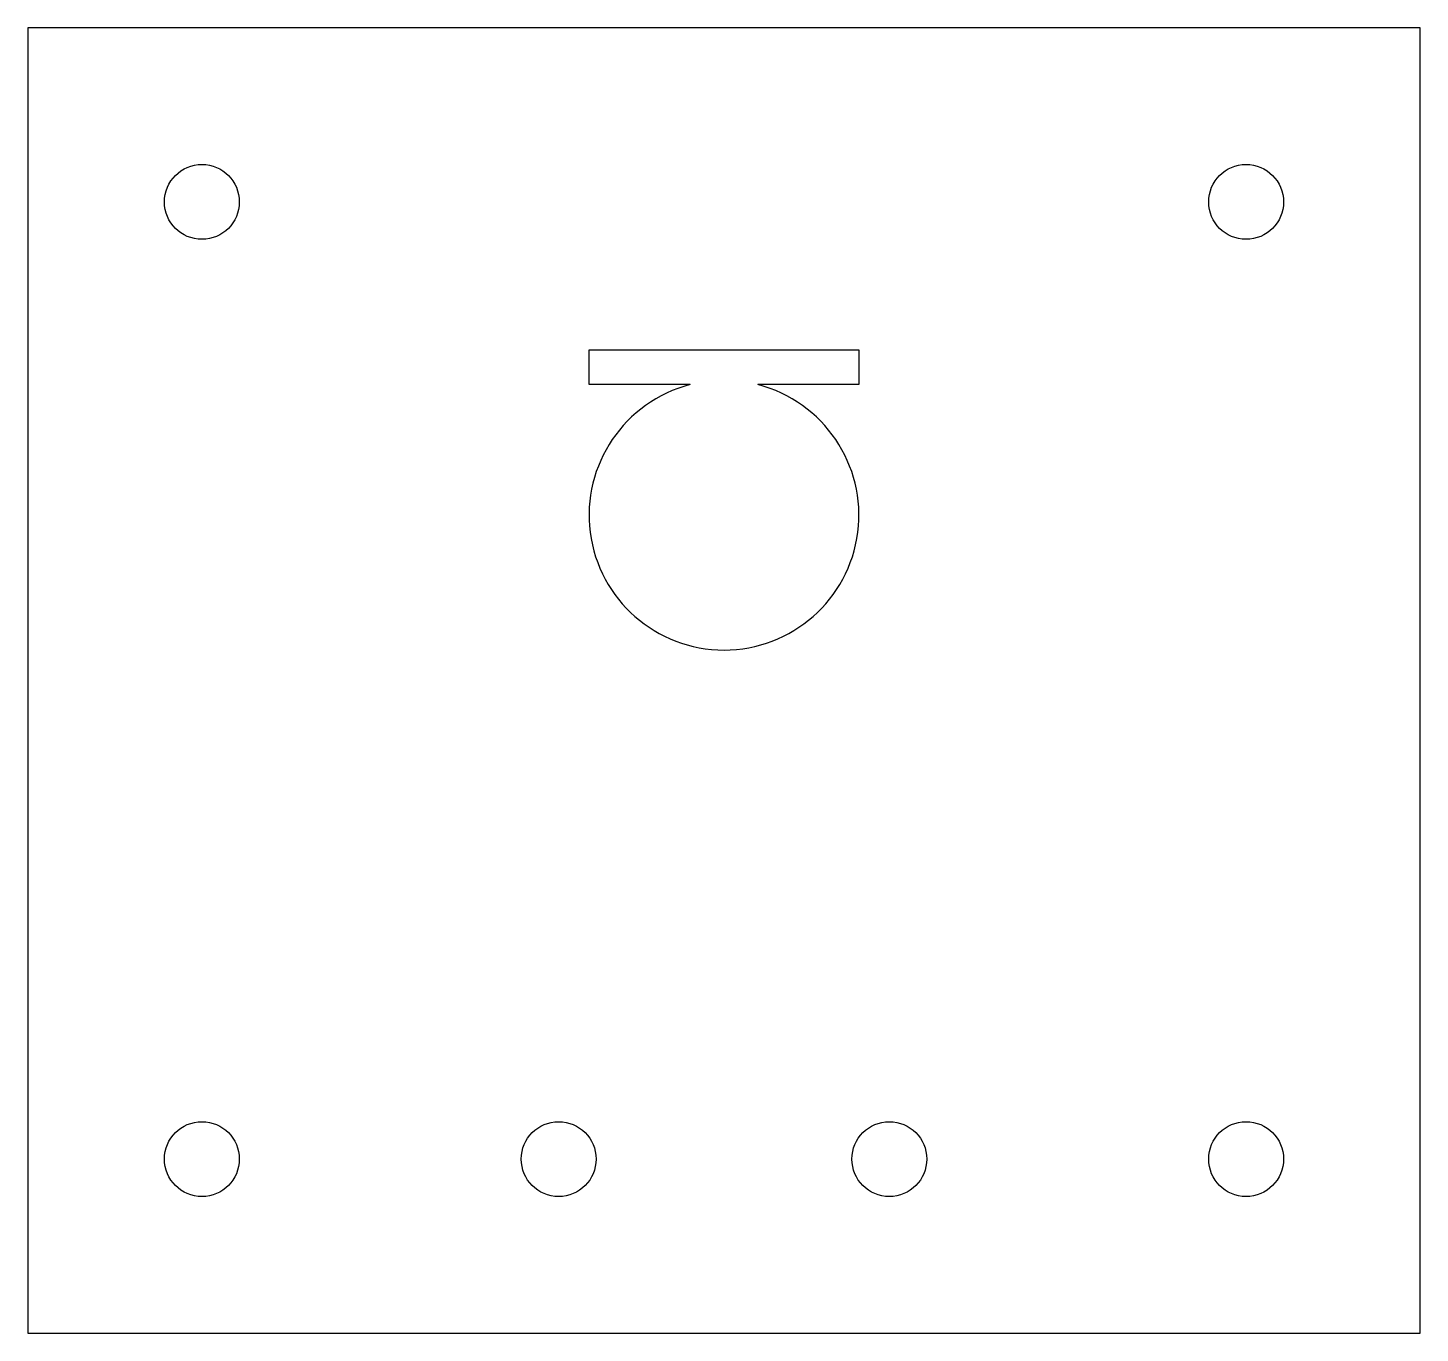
# Model space of a CAD drawing. Header units: millimetres. Extents: x -80 to 80, y -75 to 75.
import ezdxf

# ---------------------------------------------------------------- set-up
doc = ezdxf.new("R2010")
doc.units = ezdxf.units.MM

msp = doc.modelspace()

# ---------------------------------------------------------------- linework, layer by layer
for p, q in [((-80, 75, 5), (-80, -75, 5)), ((80, 75, 5), (-80, 75, 5)), ((80, -75, 5), (80, 75, 5)), ((-15.5, 34, 5), (-15.5, 38, 5)), ((-15.5, 38, 5), (15.5, 38, 5)), ((15.5, 38, 5), (15.5, 34, 5)), ((-3.91, 34, 5), (-15.5, 34, 5)), ((15.5, 34, 5), (3.91, 34, 5)), ((-80, -75, 5), (80, -75, 5))]:
    msp.add_line(p, q)
for centre in [(-60, 55, 5), (60, 55, 5), (-60, -55, 5), (-19, -55, 5), (19, -55, 5), (60, -55, 5)]:
    msp.add_circle(centre, 4.3)
msp.add_arc((0, 19, 5), 15.5, -255.4074, 75.4074)

doc.saveas('drawing.dxf')
